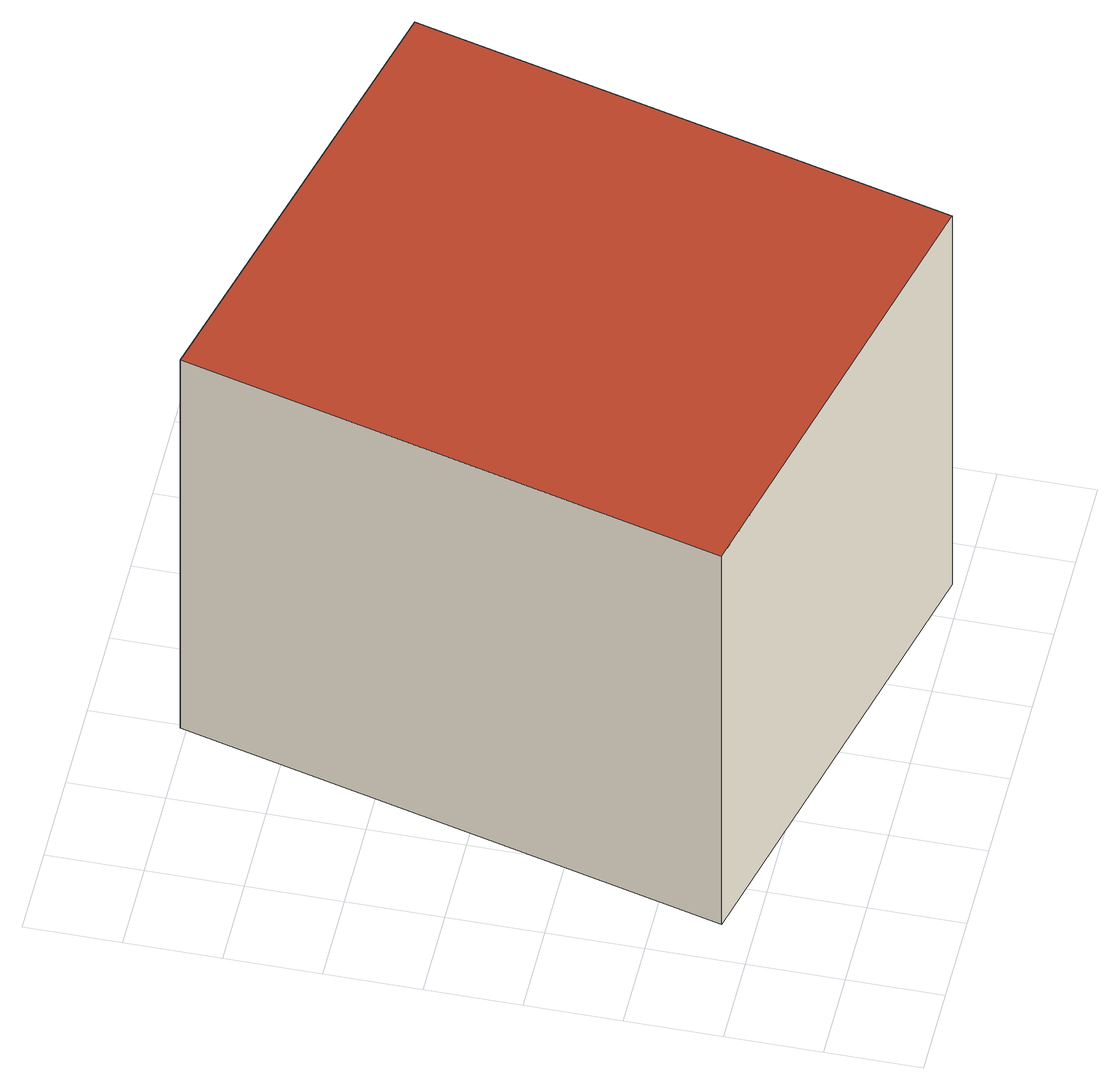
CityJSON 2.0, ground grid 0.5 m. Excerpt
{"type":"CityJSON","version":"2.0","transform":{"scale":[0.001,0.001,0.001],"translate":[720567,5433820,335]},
"CityObjects":{
"building1":{"type":"Building","attributes":{"name":"Kapelle","Gemeindeschluessel":"09375181","HoeheDach":"337.721","HoeheGrund":"335.130","Methode":"3100","NiedrigsteTraufeDesGebaeudes":"337.721","Geometrietyp2DReferenz":"3000","measuredHeight":2.59,"function":"31001_3043","roofType":"1000"},"geometry":[{"type":"Solid","lod":"2","boundaries":[[[[0,1,2,3]],[[4,5,3,2]],[[6,7,5,4]],[[1,0,7,6]],[[7,0,3,5]],[[1,6,4,2]]]],"semantics":{"surfaces":[{"type":"WallSurface","Flaeche":"6.624","Z_MAX":"2.591","Z_MAX_ASL":"337.721","Z_MIN":"0.000","Z_MIN_ASL":"335.130"},{"type":"GroundSurface","Flaeche":"7.534","Z_MAX":"0.000","Z_MAX_ASL":"335.130","Z_MIN":"0.000","Z_MIN_ASL":"335.130"},{"type":"WallSurface","Flaeche":"6.636","Z_MAX":"2.591","Z_MAX_ASL":"337.721","Z_MIN":"0.000","Z_MIN_ASL":"335.130"},{"type":"RoofSurface","Dachneigung":"90.000","Dachorientierung":"-1.000","Flaeche":"7.534","Z_MAX":"2.591","Z_MAX_ASL":"337.721","Z_MIN":"2.591","Z_MIN_ASL":"337.721"},{"type":"WallSurface","Flaeche":"7.658","Z_MAX":"2.591","Z_MAX_ASL":"337.721","Z_MIN":"0.000","Z_MIN_ASL":"335.130"},{"type":"WallSurface","Flaeche":"7.599","Z_MAX":"2.591","Z_MAX_ASL":"337.721","Z_MIN":"0.000","Z_MIN_ASL":"335.130"}],"values":[[0,1,2,3,4,5]]}}]}
},
"vertices":[
[981,3533,2721],[3458,2900,2721],[3458,2900,130],[981,3533,130],[2730,59,130],[243,671,130],[2730,59,2721],[243,671,2721]
]}
